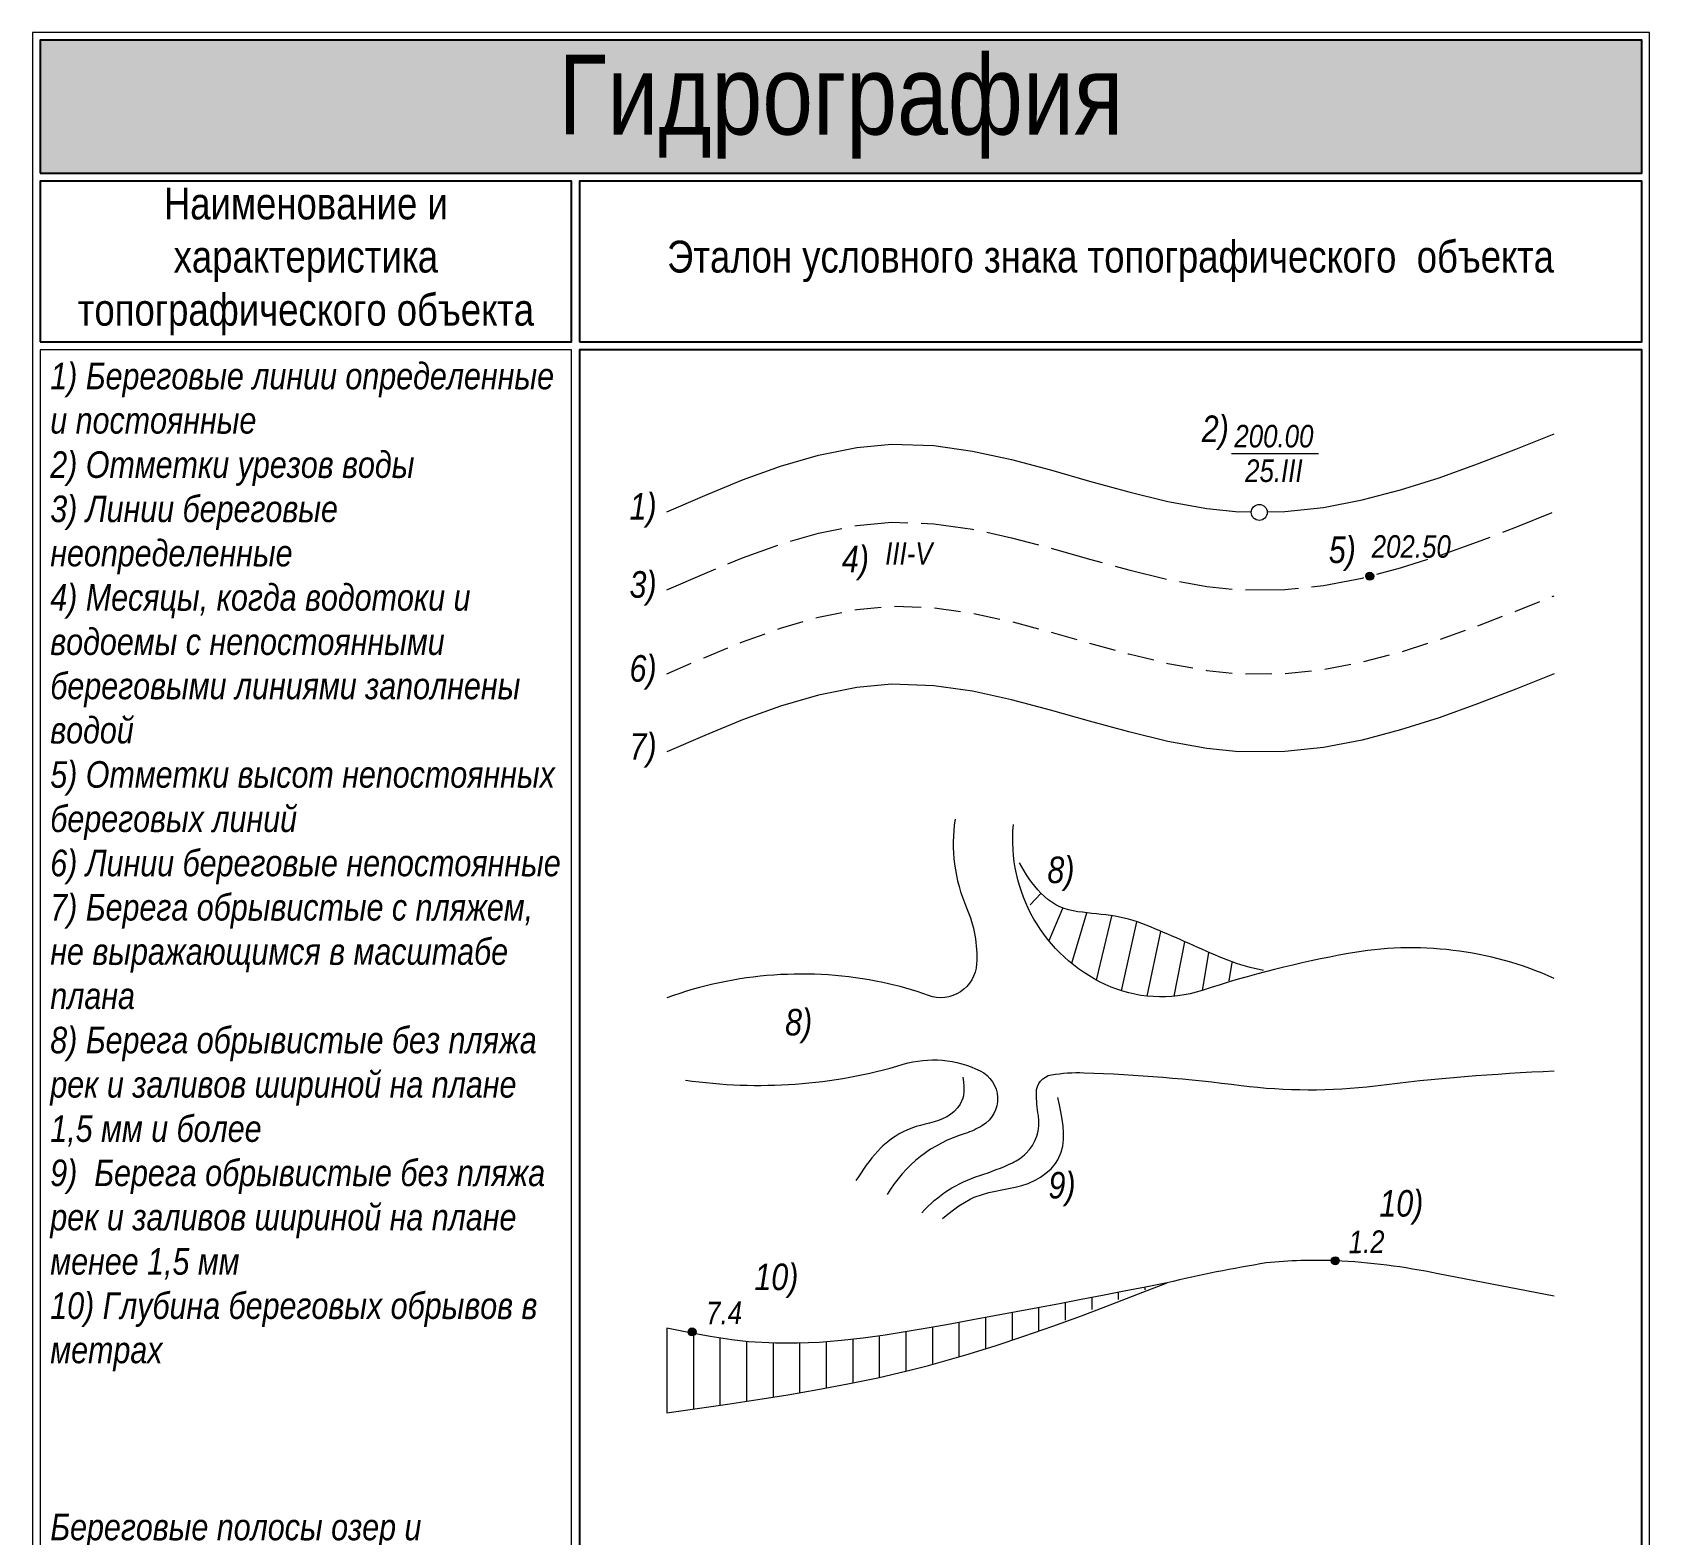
# Model space of a CAD drawing. Header units: metres. Extents: x -393 to 694, y -10 to 691.
# Drawn here: x 394.3 to 455.2, y 449.9 to 506.5 of the extents above; entities that cross this region are included whole.
import ezdxf
from ezdxf.enums import TextEntityAlignment as Align

# ---------------------------------------------------------------- set-up
doc = ezdxf.new("R2010")
doc.units = ezdxf.units.M
doc.linetypes.add('СП-2х1', pattern=[3, 2, -1])
doc.linetypes.add('СП-4х1', pattern=[5, 4, -1])
doc.layers.add('16 Гидрография', color=7, linetype='Continuous', lineweight=20, true_color=0x52a500)
doc.layers.add('17 Рельеф', color=7, linetype='Continuous', lineweight=15, true_color=0xa55200)
doc.styles.add('СП_Д', font='ARIALNI.TTF')
doc.styles.add('СП_Р', font='ARIALN.TTF')
doc.linetypes.add('СП_7.7', pattern='A,1,[130,ltypeshp.shx,S=0.5,R=0,X=0,Y=0.5],0,[130,ltypeshp.shx,S=0.2,R=0,X=0,Y=0.2]', length=1)
doc.linetypes.add('СП_7.8.2', pattern='A,1,[130,ltypeshp.shx,S=0.25,R=0,X=0,Y=0.25],0,1,[130,ltypeshp.shx,S=0.6,R=0,X=0,Y=0.6],0', length=2)

# ---------------------------------------------------------------- blocks, each defined once
blk = doc.blocks.new('СП_Точка')
at = {"linetype": 'Continuous', "lineweight": -2}
h = blk.add_hatch(color=0, dxfattribs=at)
h.dxf.hatch_style = 1
h.paths.add_polyline_path([(-0.15, 0, 1), (0.15, 0, 1)])
at = {"color": 0, "linetype": 'Continuous', "lineweight": 0}
blk.add_circle((0, 0), 0.15, dxfattribs=at)
blk = doc.blocks.new('*U668')
at = {"color": 0, "linetype": 'Continuous', "lineweight": -2, "xscale": 2, "yscale": 2, "zscale": 2}
blk.add_blockref('СП_Точка', (0, 0), dxfattribs=at)
at = {"color": 0, "linetype": 'Continuous', "lineweight": 15, "style": 'СП_Д'}
blk.add_attdef('Z', text='', height=1.7, dxfattribs=at).set_placement((0.26, 3.09), align=Align.TOP_LEFT)
blk = doc.blocks.new('*U667')
at = {"color": 0, "linetype": 'Continuous', "lineweight": -2, "xscale": 2, "yscale": 2, "zscale": 2}
blk.add_blockref('СП_Точка', (0, 0), dxfattribs=at)
at = {"color": 0, "linetype": 'Continuous', "lineweight": 15, "style": 'СП_Д'}
blk.add_attdef('Z', text='', height=1.7, rotation=0.6074, dxfattribs=at).set_placement((1.28, 2.27), align=Align.TOP_LEFT)
blk = doc.blocks.new('*U592')
at = {"color": 0, "linetype": 'Continuous', "lineweight": -2}
blk.add_lwpolyline([(-2.09, 4.44), (4.45, 4.44)], dxfattribs=at)
at = {"color": 0, "linetype": 'Continuous', "lineweight": -2, "style": 'СП_Д'}
for tag, p in [('O', (1.1, 5.74)), ('D', (1.1, 3.14))]:
    blk.add_attdef(tag, text='', height=1.7, dxfattribs=at).set_placement(p, align=Align.MIDDLE_CENTER)
blk.add_wipeout([(0.59, 0.13), (0.54, 0.26), (0.47, 0.37), (0.38, 0.47), (0.26, 0.54), (0.14, 0.58), (0.01, 0.6), (-0.13, 0.59), (-0.26, 0.54), (-0.37, 0.47), (-0.47, 0.38), (-0.54, 0.26), (-0.58, 0.14), (-0.6, 0.01), (-0.59, -0.13), (-0.54, -0.26), (-0.47, -0.37), (-0.38, -0.47), (-0.26, -0.54), (-0.14, -0.58), (-0.01, -0.6), (0.13, -0.59), (0.26, -0.54), (0.37, -0.47), (0.47, -0.38), (0.54, -0.26), (0.58, -0.14), (0.6, -0.01)])
at = {"linetype": 'Continuous'}
blk.add_circle((0, 0), 0.6, dxfattribs=at)

msp = doc.modelspace()

# ---------------------------------------------------------------- hatches: boundary and pattern name
at = {"ltscale": 0.5, "true_color": 0xc2ffe4}
h = msp.add_hatch(color=254, dxfattribs=at)
h.dxf.hatch_style = 1
h.paths.add_polyline_path([(394.6, 501.192), (454.9, 501.192), (454.9, 506.192), (394.6, 506.192)])

# ---------------------------------------------------------------- linework, layer by layer
at = {"color": 7, "linetype": 'Continuous', "lineweight": 13, "ltscale": 0.5}
for points in [[(394.3, 311.502), (455.2, 311.502), (455.2, 506.492), (394.3, 506.492)], [(394.6, 311.802), (414.6, 311.802), (414.6, 494.541), (394.6, 494.541)]]:
    msp.add_lwpolyline(points, close=True, dxfattribs=at)
at = {"ltscale": 0.5}
for points in [[(394.6, 501.192), (454.9, 501.192), (454.9, 506.192), (394.6, 506.192)], [(394.6, 494.841), (414.6, 494.841), (414.6, 500.892), (394.6, 500.892)], [(414.9, 494.841), (454.9, 494.841), (454.9, 500.892), (414.9, 500.892)], [(414.9, 311.802), (454.9, 311.802), (454.9, 494.541), (414.9, 494.541)]]:
    msp.add_lwpolyline(points, close=True, dxfattribs=at)
at = {"layer": '16 Гидрография', "linetype": 'Continuous', "ltscale": 0.5}
msp.add_lwpolyline([(418.193, 488.439), (419.617, 489.055), (421.042, 489.639), (422.47, 490.156), (423.902, 490.575), (425.341, 490.863), (426.656, 490.982), (428.241, 490.928), (429.702, 490.719), (431.169, 490.401), (432.639, 490.012), (434.113, 489.594), (435.586, 489.186), (437.06, 488.828), (438.53, 488.562), (439.729, 488.439), (441.46, 488.445), (442.917, 488.604), (444.371, 488.883), (445.822, 489.262), (447.271, 489.721), (448.717, 490.24), (450.162, 490.799), (451.607, 491.378)], dxfattribs=at)
at = {"layer": '16 Гидрография', "linetype": 'СП-4х1', "lineweight": 15, "ltscale": 0.5, "flags": 128}
msp.add_lwpolyline([(418.193, 485.501), (419.617, 486.117), (421.042, 486.7), (422.47, 487.217), (423.902, 487.636), (425.341, 487.924), (426.656, 488.044), (428.241, 487.989), (429.702, 487.781), (431.169, 487.462), (432.639, 487.074), (434.113, 486.655), (435.586, 486.247), (437.06, 485.89), (438.53, 485.623), (439.729, 485.501), (441.46, 485.506), (442.917, 485.665), (444.371, 485.944), (445.822, 486.323), (447.271, 486.782), (448.717, 487.301), (450.162, 487.86), (451.607, 488.439)], dxfattribs=at)
at = {"layer": '16 Гидрография', "linetype": 'СП-2х1', "lineweight": 15, "ltscale": 0.5, "flags": 128}
msp.add_lwpolyline([(418.193, 482.338), (419.617, 482.954), (421.042, 483.537), (422.47, 484.055), (423.902, 484.474), (425.341, 484.761), (426.656, 484.881), (428.241, 484.827), (429.702, 484.618), (431.169, 484.3), (432.639, 483.911), (434.113, 483.493), (435.586, 483.085), (437.06, 482.727), (438.53, 482.46), (439.729, 482.338), (441.46, 482.343), (442.917, 482.502), (444.371, 482.781), (445.822, 483.16), (447.271, 483.619), (448.717, 484.138), (450.162, 484.698), (451.607, 485.277)], dxfattribs=at)
at = {"layer": '16 Гидрография', "linetype": 'СП_7.7', "ltscale": 0.5, "flags": 128}
for points in [[(429.043, 476.866, 0.140914), (429.479, 473.523, -0.117693), (429.854, 471.409, -0.502506), (428.042, 470.221, 0.036109), (426.32, 470.713, 0.139531), (418.193, 470.135, 0.86003)], [(451.607, 470.867, 0.151399), (443.849, 471.804, 0.033584), (438.353, 470.415, -0.189546), (434.703, 470.634, -0.317852), (431.243, 476.667, 9.614855)], [(418.89, 467.038, 0.109467), (427.096, 467.632, -0.18984), (429.99, 467.385, -0.591124), (430.078, 465.327, -0.052921), (429.426, 465.02, 0.192118), (426.492, 462.728, 1.761532)], [(427.795, 462.037, -0.135486), (429.972, 463.446, 0.030538), (431.206, 463.92, 0.088395), (431.715, 464.271, 0.24234), (432.182, 465.701, -0.036289), (432.107, 466.556, -0.370703), (432.673, 467.235, -0.050321), (433.898, 467.316, -0.022859), (439.821, 466.836, 0.062365), (444.865, 466.825, -0.020193), (451.607, 467.381, -1.317945)], [(451.607, 458.897), (447.237, 459.741, 0.039837), (443.362, 460.234, 0.035594), (440.764, 460.151, 0.019086), (437.031, 459.399)]]:
    msp.add_lwpolyline(points, format="xyb", dxfattribs=at)
at = {"layer": '16 Гидрография', "linetype": 'Continuous', "lineweight": 20, "ltscale": 0.5}
for points in [[(440.664, 471.163), (440.493, 471.201), (440.321, 471.241), (440.151, 471.282), (439.981, 471.327), (439.812, 471.376), (439.645, 471.43), (439.48, 471.488), (439.315, 471.549), (439.151, 471.613), (438.988, 471.68), (438.826, 471.749), (438.665, 471.819), (438.504, 471.89), (438.343, 471.962), (438.182, 472.033), (438.022, 472.105), (437.862, 472.176), (437.701, 472.247), (437.541, 472.318), (437.38, 472.389), (437.219, 472.459), (437.058, 472.529), (436.896, 472.599), (436.735, 472.669), (436.572, 472.738), (436.409, 472.806), (436.246, 472.872), (436.081, 472.935), (435.916, 472.994), (435.749, 473.048), (435.581, 473.096), (435.412, 473.137), (435.241, 473.173), (435.069, 473.204), (434.896, 473.23), (434.722, 473.254), (434.548, 473.275), (434.372, 473.295), (434.196, 473.314), (434.02, 473.333), (433.843, 473.354), (433.667, 473.378), (433.491, 473.406), (433.319, 473.443), (433.151, 473.492), (432.989, 473.556), (432.834, 473.636), (432.685, 473.731), (432.544, 473.838), (432.409, 473.954), (432.281, 474.077), (432.159, 474.205), (432.043, 474.338), (431.933, 474.475), (431.83, 474.617), (431.732, 474.763), (431.641, 474.913), (431.554, 475.065), (431.468, 475.219)], [(432.274, 474.064), (431.877, 473.635)], [(433.091, 473.495), (432.581, 472.279)], [(433.991, 473.318), (433.433, 471.429)], [(434.94, 473.206), (434.364, 470.805)], [(435.873, 472.99), (435.297, 470.403)], [(436.786, 472.628), (436.268, 470.199)], [(437.686, 472.237), (437.279, 470.192)], [(438.592, 471.83), (438.353, 470.415)], [(439.464, 471.467), (439.354, 470.773)]]:
    msp.add_lwpolyline(points, dxfattribs=at)
at = {"layer": '16 Гидрография', "ltscale": 0.5}
msp.add_lwpolyline([(418.193, 454.504), (419.334, 454.666), (420.475, 454.831), (421.613, 455.003), (422.749, 455.185), (423.881, 455.381), (425.009, 455.595), (426.131, 455.829), (427.247, 456.087), (428.05, 456.291), (429.456, 456.688), (430.551, 457.028), (431.64, 457.39), (432.724, 457.77), (433.804, 458.164), (434.881, 458.57), (435.956, 458.983), (437.031, 459.399)], dxfattribs=at)
at = {"layer": '17 Рельеф', "linetype": 'СП_7.7', "ltscale": 0.5, "flags": 128}
msp.add_lwpolyline([(451.607, 482.338), (450.162, 481.759), (448.717, 481.2), (447.271, 480.681), (445.822, 480.222), (444.371, 479.843), (442.917, 479.564), (441.46, 479.405), (439.729, 479.399), (438.53, 479.522), (437.06, 479.788), (435.586, 480.146), (434.113, 480.554), (432.639, 480.972), (431.169, 481.361), (429.702, 481.679), (428.241, 481.888), (426.656, 481.942), (425.341, 481.823), (423.902, 481.535), (422.47, 481.116), (421.042, 480.599), (419.617, 480.015), (418.193, 479.399)], dxfattribs=at)
at = {"layer": '17 Рельеф', "linetype": 'СП_7.8.2', "ltscale": 0.5, "flags": 128}
for points in [[(429.336, 467.143), (429.359, 466.966), (429.375, 466.79), (429.377, 466.618), (429.358, 466.449), (429.336, 466.358), (429.234, 466.132), (429.133, 465.988), (429.012, 465.858), (428.871, 465.741), (428.731, 465.652), (428.578, 465.576), (428.419, 465.514), (428.254, 465.462), (428.087, 465.416), (427.918, 465.374), (427.748, 465.331), (427.58, 465.283), (427.479, 465.251), (427.253, 465.164), (427.095, 465.09), (426.942, 465.008), (426.794, 464.918), (426.651, 464.82), (426.513, 464.715), (426.329, 464.556), (426.256, 464.486), (426.136, 464.363), (426.021, 464.235), (425.911, 464.103), (425.806, 463.967), (425.703, 463.828), (425.603, 463.687), (425.505, 463.544), (425.408, 463.399), (425.312, 463.254)], [(428.576, 461.83), (428.777, 461.991), (428.98, 462.147), (429.186, 462.296), (429.397, 462.433), (429.614, 462.553), (429.769, 462.625), (430.075, 462.734), (430.316, 462.799), (430.562, 462.853), (430.81, 462.901), (431.06, 462.95), (431.309, 463.004), (431.555, 463.068), (431.797, 463.148), (432.082, 463.275), (432.257, 463.376), (432.468, 463.528), (432.659, 463.701), (432.821, 463.893), (432.913, 464.034), (433.041, 464.321), (433.098, 464.554), (433.126, 464.796), (433.129, 465.047), (433.111, 465.305), (433.076, 465.569), (433.029, 465.838), (432.973, 466.109), (432.913, 466.382)]]:
    msp.add_lwpolyline(points, dxfattribs=at)
at = {"layer": '17 Рельеф', "linetype": 'Continuous', "ltscale": 0.5}
for points in [[(437.031, 459.399), (436.221, 459.242), (435.411, 459.085), (434.6, 458.929), (433.789, 458.773), (432.976, 458.617), (432.163, 458.462), (431.348, 458.309), (430.531, 458.156), (429.713, 458.004), (428.861, 457.848), (428.069, 457.705), (427.244, 457.563), (426.417, 457.432), (425.59, 457.318), (424.763, 457.225), (423.936, 457.159), (423.11, 457.124), (422.285, 457.125), (421.27, 457.185), (420.643, 457.256), (419.825, 457.382), (419.009, 457.534), (418.193, 457.698)], [(436.193, 459.237), (436.193, 459.14)], [(433.193, 458.659), (433.193, 457.996)], [(434.193, 458.851), (434.193, 458.392)], [(435.193, 459.043), (435.193, 458.778)], [(430.193, 458.093), (430.193, 456.917)], [(431.193, 458.279), (431.193, 457.238)], [(432.193, 458.468), (432.193, 457.607)], [(418.193, 457.698), (418.193, 454.504)], [(419.193, 457.498), (419.193, 454.646)], [(426.193, 457.4), (426.193, 455.843)], [(427.193, 457.555), (427.193, 456.075)], [(428.193, 457.727), (428.193, 456.332)], [(429.193, 457.908), (429.193, 456.613)], [(420.193, 457.322), (420.193, 454.79)], [(421.193, 457.192), (421.193, 454.939)], [(422.193, 457.128), (422.193, 455.095)], [(423.193, 457.126), (423.193, 455.261)], [(424.193, 457.176), (424.193, 455.438)], [(425.193, 457.271), (425.193, 455.63)]]:
    msp.add_lwpolyline(points, dxfattribs=at)

# ---------------------------------------------------------------- block references
at = {"layer": '16 Гидрография', "color": 0, "linetype": 'Continuous', "lineweight": 20, "ltscale": 0.5}
ref = msp.add_blockref('*U668', (444.661, 486.012), dxfattribs=dict(at, xscale=0.5, yscale=0.5, zscale=0.5))
ref.add_attrib('Z_001', '202.50', (444.734, 486.705), dxfattribs={"layer": '0', "color": 0, "linetype": 'Continuous', "lineweight": 15, "height": 0.85, "style": 'СП_Д'})
at = {"layer": '17 Рельеф', "linetype": 'Continuous', "lineweight": 20}
ref = msp.add_blockref('*U667', (443.362, 460.234), dxfattribs=dict(at, xscale=0.5, yscale=0.5, zscale=0.5))
ref.add_attrib('Z_001', '1.2', (443.869, 460.515), dxfattribs={"layer": '0', "color": 0, "linetype": 'Continuous', "lineweight": 15, "height": 0.85, "rotation": 0.6074, "style": 'СП_Д'})
ref = msp.add_blockref('*U667', (419.143, 457.551), dxfattribs=dict(at, xscale=0.5, yscale=0.5, zscale=0.5))
ref.add_attrib('Z_001', '7.4', (419.676, 457.836), dxfattribs={"layer": '0', "color": 0, "linetype": 'Continuous', "lineweight": 15, "height": 0.85, "rotation": 0.6074, "style": 'СП_Д'})

# ---------------------------------------------------------------- texts
at = {"color": 7, "lineweight": 13}
for s, insert, char_height, width, attachment_point, style in [('Гидрография', (424.75, 503.692), 3, 60.3, 5, 'СП_Р'), ('Наименование и характеристика топографического объекта', (404.6, 497.866), 1.2, 20, 5, 'СП_Р'), ('Эталон условного знака топографического  объекта ', (434.9, 497.866), 1.2, 40, 5, 'СП_Р'), ('1) Береговые линии определенные и постоянные\\P2) Отметки урезов воды\\P3) Линии береговые неопределенные \\P4) Месяцы, когда водотоки и водоемы с непостоянными береговыми линиями заполнены водой\\P5) Отметки высот непостоянных береговых линий\\P6) Линии береговые непостоянные\\P7) Берега обрывистые с пляжем, не выражающимся в масштабе плана\\P8) Берега обрывистые без пляжа\\Pрек и заливов шириной на плане 1,5 мм и более\\P9)  Берега обрывистые без пляжа рек и заливов шириной на плане менее 1,5 мм \\P10) Глубина береговых обрывов в метрах\\P\\P\\P\\PБереговые полосы озер и водохранилищ с изменяющимся\\Pуровнем воды:\\P1)  Песчаные\\P2)  Илистые\\P3)  Глинистые\\P4)  Галечниково-гравийные\\P5)  Ракушечные\\P6)  Каменистые\\P7)  Валунные\\P\\P\\P8) Скопления плавника\\P9) Маяки\\P10) Маяки плавучие\\P11) Маяки береговые\\P12) Береговые светящиеся огни (навигационные)\\P13) Пристани и остановочные пункты без оборудованных причалов, якорные стоянки\\P14) Знаки береговой сигнализации\\P15) Буи светящиеся\\P16) Пляжи оборудованные\\P17) Ледорезы\\P\\P\\P\\P\\P\\P\\P\\P\\P\\P\\PКамни в водоемах:\\P1)  Надводные, расположенные группами\\P2) Отдельные надводные\\P3) Отдельные подводные\\P4) Отдельные осыхающие\\P\\P\\P5) Водная моховая растительность\\P6) Водная растительность без разделения по жизненным формам\\P7) Водная травяная растительность с плавающими листьями\\P8) Водоросли\\P9) Водная травяная растительность с погружёнными листьями\\P10) Плантации подводные\\P11) Изобаты\\P12) Надписи (отметки) изобат\\P13) Глубины водоёмов в метрах\\P14) Бергштрихи изобат\\P15) Водопады\\P16)Паромная переправа\\P\\P\\P\\P\\P\\P\\P\\P\\P\\P\\P1) Реки\\P2) Ручьи\\P3) Характеристики водотока (ширина, глубина и грунт дна)\\P4) Направление и скорость течения (м/с)\\P5) Название водотока\\P6) Горизонтали для изображения дна водоемов', (394.976, 494.049), 1, 19.01215, 1, 'СП_Д')]:
    msp.add_mtext(s, dxfattribs=dict(at, insert=insert, char_height=char_height, width=width, attachment_point=attachment_point, style=style))
at = {"color": 212, "lineweight": 13, "true_color": 0xe000e0, "char_height": 1, "width": 1, "attachment_point": 5, "style": 'СП_Д'}
for s, insert in [('2)', (438.845, 491.413)), ('1)', (417.297, 488.49)), ('4)', (425.294, 486.512)), ('5)', (443.626, 486.857)), ('3)', (417.297, 485.551)), ('6)', (417.297, 482.389)), ('7)', (417.297, 479.45)), ('8)', (433.032, 474.803)), ('8)', (423.156, 469.067)), ('9)', (433.072, 462.928)), ('10)', (445.849, 462.245)), ('10)', (422.317, 459.476))]:
    msp.add_mtext(s, dxfattribs=dict(at, insert=insert))
at = {"layer": '16 Гидрография', "color": 0, "insert": (427.306, 486.868), "char_height": 0.85, "attachment_point": 5, "style": 'СП_Д'}
msp.add_mtext('III-V', dxfattribs=at)

# ---------------------------------------------------------------- next in the draw order: block references
at = {"layer": '16 Гидрография', "color": 0, "linetype": 'Continuous', "lineweight": 20, "ltscale": 0.5, "xscale": 0.5, "yscale": 0.5, "zscale": 0.5}
msp.add_blockref('*U592', (440.501, 488.415), dxfattribs=at).add_auto_attribs({'O': '200.00', 'D': '25.III'})

doc.saveas('drawing.dxf')
